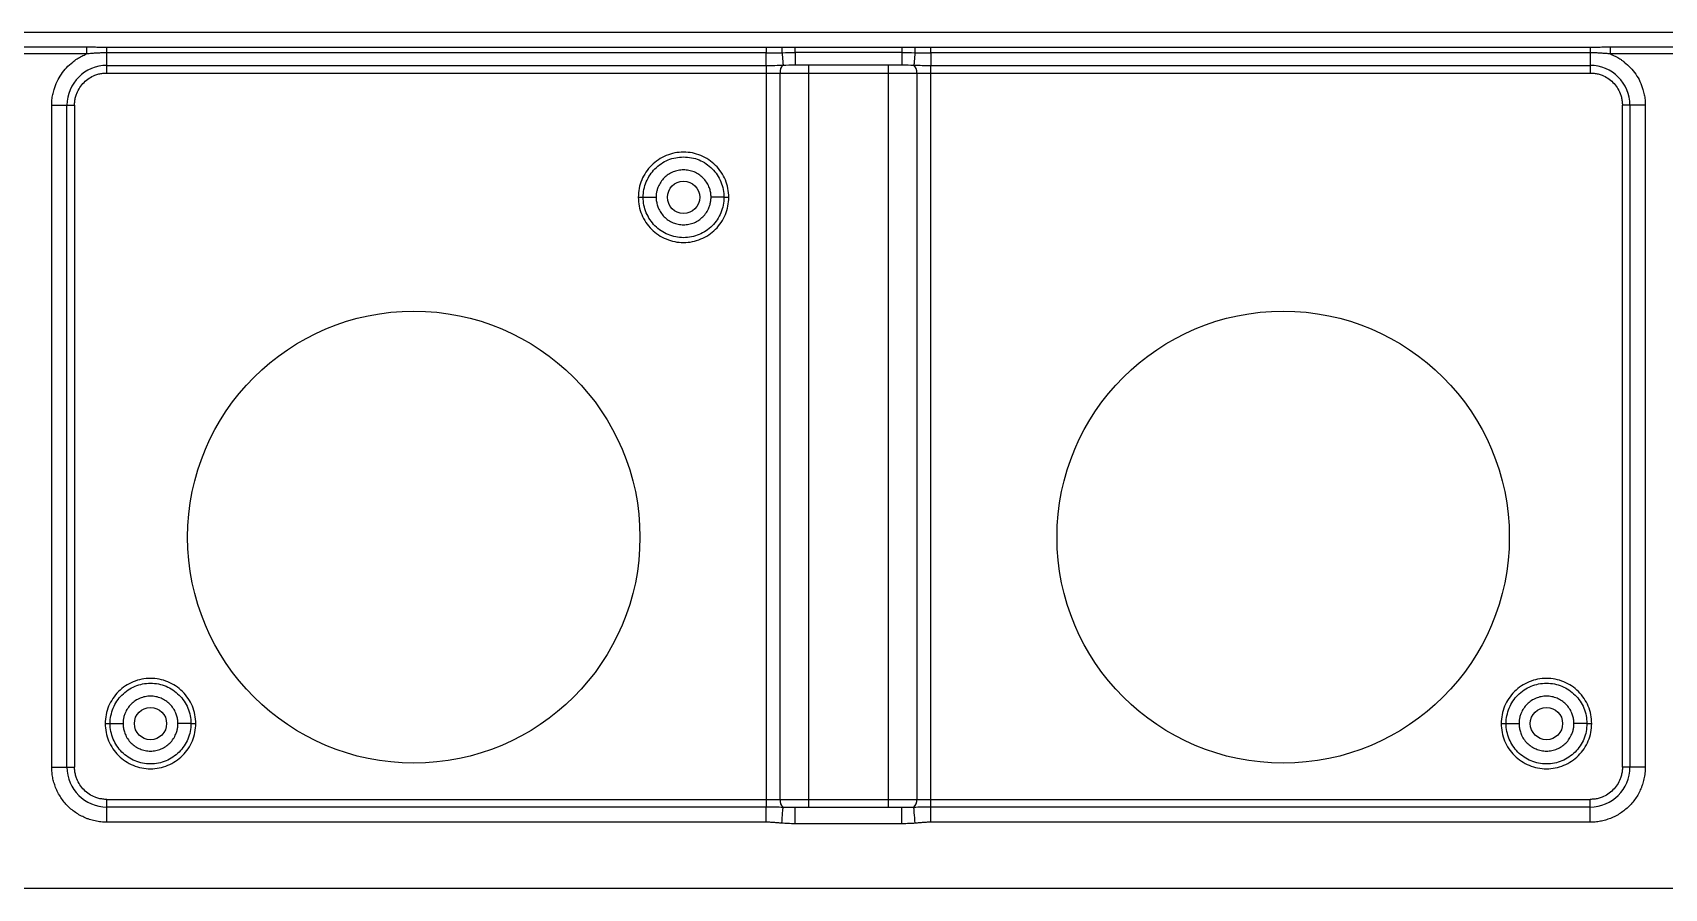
# Model space of a CAD drawing. Header units: millimetres. Extents: x -1 to 1576, y 30 to 633.
# Drawn here: x 148.1 to 249.1, y 30.4 to 83.4 of the extents above; entities that cross this region are included whole.
import ezdxf

# ---------------------------------------------------------------- set-up
doc = ezdxf.new("R2010")
doc.units = ezdxf.units.MM

msp = doc.modelspace()

# ---------------------------------------------------------------- linework, layer by layer
at = {"color": 7, "linetype": 'Continuous', "lineweight": 25}
for p, q in [((834.45, 83.41), (33.91, 83.41)), ((138.1, 82.53), (151.4, 82.53)), ((151.4, 82.09), (138.1, 82.09)), ((152.66, 82.52), (193.47, 82.52)), ((193.47, 82.16), (152.66, 82.16)), ((152.66, 80.91), (152.66, 82.16)), ((195.26, 82.51), (201.88, 82.51)), ((201.88, 82.18), (195.26, 82.18)), ((203.67, 82.52), (244.48, 82.52)), ((244.48, 82.16), (203.67, 82.16)), ((244.48, 82.16), (244.48, 80.91)), ((245.74, 82.53), (259.04, 82.53)), ((259.04, 82.09), (245.74, 82.09)), ((152.66, 81.38), (193.47, 81.38)), ((152.66, 80.91), (244.48, 80.91)), ((193.47, 81.38), (193.47, 35.44)), ((194.35, 35.91), (194.35, 80.91)), ((195.21, 81.41), (195.26, 81.42)), ((195.26, 81.41), (201.88, 81.41)), ((196.09, 81.41), (196.09, 35.41)), ((201.05, 35.41), (201.05, 81.41)), ((201.88, 81.42), (201.93, 81.41)), ((202.8, 80.91), (202.8, 35.91)), ((203.67, 81.38), (244.48, 81.38)), ((203.67, 35.44), (203.67, 81.38)), ((149.25, 37.91), (149.25, 78.91)), ((149.25, 78.91), (150.66, 78.91)), ((150.19, 37.91), (150.19, 78.91)), ((150.66, 78.91), (150.66, 37.91)), ((247.9, 78.91), (246.48, 78.91)), ((246.48, 37.91), (246.48, 78.91)), ((246.95, 78.91), (246.95, 37.91)), ((247.9, 78.91), (247.9, 37.91)), ((149.25, 37.91), (150.66, 37.91)), ((247.9, 37.91), (246.48, 37.91)), ((152.66, 34.5), (152.66, 35.91)), ((152.66, 35.91), (244.48, 35.91)), ((193.47, 35.44), (152.66, 35.44)), ((201.88, 35.41), (195.26, 35.41)), ((201.93, 35.41), (201.88, 35.41)), ((244.48, 35.44), (203.67, 35.44)), ((244.48, 34.5), (244.48, 35.91)), ((193.47, 34.5), (152.66, 34.5)), ((201.88, 34.41), (195.26, 34.41)), ((244.48, 34.5), (203.67, 34.5)), ((1518.3, 30.4), (36.91, 30.4))]:
    msp.add_line(p, q, dxfattribs=at)
at = {"color": 141}
for centre in [(188.36, 73.21), (155.36, 40.61), (241.78, 40.61)]:
    msp.add_circle(centre, 1, dxfattribs=at)
at = {"color": 7, "linetype": 'Continuous', "lineweight": 25}
for centre in [(171.66, 52.16), (225.48, 52.16)]:
    msp.add_circle(centre, 14, dxfattribs=at)
for centre, radius, start, end in [((152.66, 78.91), 2.47, 90, 180), ((194.9, 80.99), 0.562, 132.435, 187.8232), ((202.24, 80.99), 0.562, 352.1767, 47.5651), ((244.48, 78.91), 2.47, 0, 90), ((152.66, 37.91), 2.47, 180, 270), ((244.48, 37.91), 2.47, 270, 360), ((194.9, 35.84), 0.562, 172.1767, 227.5651), ((202.24, 35.84), 0.562, 312.435, 7.8232)]:
    msp.add_arc(centre, radius, start, end, dxfattribs=at)
for points, knots in [([(149.25, 78.91), (149.25, 78.97), (149.25, 79.08), (149.26, 79.24), (149.28, 79.41), (149.31, 79.57), (149.35, 79.73), (149.42, 80.01), (149.57, 80.39), (149.83, 80.84), (150.15, 81.25), (150.49, 81.56), (150.81, 81.79), (151.1, 81.96), (151.3, 82.04), (151.4, 82.09)], [0, 0, 0, 0, 0.040883, 0.08158, 0.122187, 0.162802, 0.203521, 0.244441, 0.372171, 0.500035, 0.627766, 0.75563, 0.837187, 0.918385, 1, 1, 1, 1]), ([(151.4, 82.53), (151.49, 82.53), (151.7, 82.53), (152.03, 82.52), (152.36, 82.52), (152.57, 82.52), (152.66, 82.52)], [0, 0, 0, 0, 0.200515, 0.50786, 0.778848, 1, 1, 1, 1]), ([(151.4, 82.53), (151.4, 82.49), (151.4, 82.42), (151.4, 82.27), (151.4, 82.18), (151.4, 82.09)], [0, 0, 0, 0, 0.5, 0.5, 1, 1, 1, 1]), ([(152.66, 82.16), (152.56, 82.16), (152.35, 82.16), (152.04, 82.14), (151.72, 82.12), (151.51, 82.1), (151.4, 82.09)], [0, 0, 0, 0, 0.245457, 0.492199, 0.742868, 1, 1, 1, 1]), ([(193.47, 82.52), (193.61, 82.52), (193.94, 82.52), (194.28, 82.52), (194.47, 82.52)], [0, 0, 0, 0, 0.420029, 1, 1, 1, 1]), ([(193.47, 81.38), (193.47, 81.44), (193.47, 81.55), (193.47, 81.82), (193.47, 81.98), (193.47, 82.16)], [0, 0, 0, 0, 0.5, 0.5, 1, 1, 1, 1]), ([(194.46, 82.17), (194.48, 81.98), (194.49, 81.8), (194.51, 81.53), (194.52, 81.44), (194.52, 81.4)], [0, 0, 0, 0, 0.5, 0.5, 1, 1, 1, 1]), ([(194.47, 82.52), (194.59, 82.52), (194.85, 82.51), (195.11, 82.51), (195.26, 82.51)], [0, 0, 0, 0, 0.451518, 1, 1, 1, 1]), ([(195.26, 82.18), (195.26, 81.96), (195.26, 81.77), (195.26, 81.49), (195.26, 81.41), (195.26, 81.41)], [0, 0, 0, 0, 0.5, 0.5, 1, 1, 1, 1]), ([(201.88, 82.51), (202.03, 82.51), (202.29, 82.51), (202.55, 82.52), (202.67, 82.52)], [0, 0, 0, 0, 0.548204, 1, 1, 1, 1]), ([(201.88, 82.18), (201.88, 81.96), (201.88, 81.77), (201.88, 81.49), (201.88, 81.41), (201.88, 81.41)], [0, 0, 0, 0, 0.5, 0.5, 1, 1, 1, 1]), ([(202.68, 82.17), (202.67, 81.98), (202.65, 81.8), (202.63, 81.53), (202.62, 81.44), (202.62, 81.4)], [0, 0, 0, 0, 0.5, 0.5, 1, 1, 1, 1]), ([(202.67, 82.52), (202.87, 82.52), (203.2, 82.52), (203.53, 82.52), (203.67, 82.52)], [0, 0, 0, 0, 0.581022, 1, 1, 1, 1]), ([(203.67, 82.16), (203.67, 81.98), (203.67, 81.82), (203.67, 81.55), (203.67, 81.44), (203.67, 81.38)], [0, 0, 0, 0, 0.5, 0.5, 1, 1, 1, 1]), ([(244.48, 82.52), (244.57, 82.52), (244.78, 82.52), (245.12, 82.52), (245.44, 82.53), (245.66, 82.53), (245.74, 82.53)], [0, 0, 0, 0, 0.221414, 0.492164, 0.7995, 1, 1, 1, 1]), ([(245.74, 82.09), (245.65, 82.1), (245.48, 82.12), (245.23, 82.13), (244.98, 82.15), (244.73, 82.16), (244.56, 82.16), (244.48, 82.16)], [0, 0, 0, 0, 0.206312, 0.408164, 0.606837, 0.80366, 1, 1, 1, 1]), ([(245.74, 82.09), (245.74, 82.18), (245.74, 82.27), (245.74, 82.42), (245.74, 82.49), (245.74, 82.53)], [0, 0, 0, 0, 0.5, 0.5, 1, 1, 1, 1]), ([(245.74, 82.09), (245.79, 82.07), (245.89, 82.02), (246.04, 81.95), (246.19, 81.87), (246.33, 81.79), (246.47, 81.69), (246.69, 81.52), (246.99, 81.25), (247.32, 80.84), (247.58, 80.39), (247.74, 79.96), (247.84, 79.57), (247.89, 79.24), (247.89, 79.02), (247.9, 78.91)], [0, 0, 0, 0, 0.040883, 0.08158, 0.122187, 0.162802, 0.203521, 0.244441, 0.372171, 0.500035, 0.627766, 0.75563, 0.837187, 0.918385, 1, 1, 1, 1]), ([(150.66, 78.91), (150.66, 78.96), (150.66, 79.04), (150.68, 79.16), (150.69, 79.29), (150.72, 79.41), (150.76, 79.53), (150.83, 79.74), (150.98, 80.02), (151.24, 80.34), (151.55, 80.6), (151.87, 80.76), (152.16, 80.86), (152.41, 80.9), (152.58, 80.91), (152.66, 80.91)], [0, 0, 0, 0, 0.040276, 0.080243, 0.120058, 0.159883, 0.199877, 0.240199, 0.370043, 0.500057, 0.629901, 0.759916, 0.840121, 0.919721, 1, 1, 1, 1]), ([(244.48, 80.91), (244.52, 80.91), (244.61, 80.91), (244.73, 80.9), (244.86, 80.88), (244.98, 80.85), (245.1, 80.82), (245.31, 80.74), (245.59, 80.6), (245.9, 80.34), (246.16, 80.02), (246.33, 79.7), (246.42, 79.41), (246.47, 79.16), (246.48, 79), (246.48, 78.91)], [0, 0, 0, 0, 0.0402761, 0.0802426, 0.1200582, 0.159883, 0.1998773, 0.2401994, 0.3700431, 0.5000574, 0.6299012, 0.7599156, 0.8401208, 0.919721, 1, 1, 1, 1]), ([(191.16, 73.21), (191.16, 73.58), (191.09, 73.95), (190.81, 74.62), (190.6, 74.93), (190.08, 75.45), (189.77, 75.66), (189.09, 75.94), (188.73, 76.01), (187.99, 76.01), (187.63, 75.94), (186.95, 75.66), (186.64, 75.45), (186.12, 74.93), (185.91, 74.62), (185.63, 73.95), (185.56, 73.58), (185.56, 73.21)], [0, 0, 0, 0, 0.125, 0.125, 0.25, 0.25, 0.375, 0.375, 0.5, 0.5, 0.625, 0.625, 0.75, 0.75, 0.875, 0.875, 1, 1, 1, 1]), ([(185.86, 73.21), (185.86, 73.54), (185.93, 73.87), (186.18, 74.47), (186.36, 74.75), (186.82, 75.21), (187.1, 75.4), (187.71, 75.65), (188.03, 75.71), (188.69, 75.71), (189.02, 75.65), (189.62, 75.4), (189.9, 75.21), (190.36, 74.75), (190.55, 74.47), (190.8, 73.87), (190.86, 73.54), (190.86, 73.21)], [0, 0, 0, 0, 0.125, 0.125, 0.25, 0.25, 0.375, 0.375, 0.5, 0.5, 0.625, 0.625, 0.75, 0.75, 0.875, 0.875, 1, 1, 1, 1]), ([(190.06, 73.21), (190.06, 73.26), (190.06, 73.35), (190.04, 73.48), (190.02, 73.61), (189.98, 73.74), (189.91, 73.93), (189.78, 74.16), (189.57, 74.42), (189.31, 74.64), (189.02, 74.79), (188.7, 74.89), (188.36, 74.92), (188.03, 74.89), (187.71, 74.79), (187.41, 74.64), (187.15, 74.42), (186.94, 74.16), (186.8, 73.9), (186.71, 73.65), (186.67, 73.44), (186.66, 73.29), (186.66, 73.21)], [0, 0, 0, 0, 0.025179, 0.050131, 0.075011, 0.099977, 0.125185, 0.187588, 0.250097, 0.312505, 0.375015, 0.437474, 0.500034, 0.562494, 0.62505, 0.68745, 0.749957, 0.812365, 0.874868, 0.916675, 0.958143, 1, 1, 1, 1]), ([(185.56, 73.21), (185.56, 72.85), (185.63, 72.48), (185.91, 71.8), (186.12, 71.49), (186.64, 70.97), (186.95, 70.77), (187.63, 70.49), (187.99, 70.41), (188.73, 70.41), (189.09, 70.49), (189.77, 70.77), (190.08, 70.97), (190.6, 71.49), (190.81, 71.8), (191.09, 72.48), (191.16, 72.85), (191.16, 73.21)], [0, 0, 0, 0, 0.125, 0.125, 0.25, 0.25, 0.375, 0.375, 0.5, 0.5, 0.625, 0.625, 0.75, 0.75, 0.875, 0.875, 1, 1, 1, 1]), ([(185.56, 73.21), (185.64, 73.21), (185.72, 73.21), (185.83, 73.21), (185.86, 73.21), (185.86, 73.21)], [0, 0, 0, 0, 0.5, 0.5, 1, 1, 1, 1]), ([(190.86, 73.21), (190.86, 72.89), (190.8, 72.56), (190.55, 71.95), (190.36, 71.68), (189.9, 71.21), (189.62, 71.03), (189.02, 70.78), (188.69, 70.71), (188.03, 70.71), (187.71, 70.78), (187.1, 71.03), (186.82, 71.21), (186.36, 71.68), (186.18, 71.95), (185.93, 72.56), (185.86, 72.89), (185.86, 73.21)], [0, 0, 0, 0, 0.125, 0.125, 0.25, 0.25, 0.375, 0.375, 0.5, 0.5, 0.625, 0.625, 0.75, 0.75, 0.875, 0.875, 1, 1, 1, 1]), ([(185.86, 73.21), (185.86, 73.21), (185.95, 73.21), (186.24, 73.21), (186.45, 73.21), (186.66, 73.21)], [0, 0, 0, 0, 0.5, 0.5, 1, 1, 1, 1]), ([(186.66, 73.21), (186.66, 73.17), (186.66, 73.08), (186.68, 72.95), (186.71, 72.82), (186.74, 72.69), (186.81, 72.5), (186.94, 72.26), (187.15, 72), (187.41, 71.79), (187.71, 71.63), (188.03, 71.53), (188.36, 71.5), (188.69, 71.53), (189.02, 71.63), (189.31, 71.79), (189.57, 72), (189.78, 72.26), (189.92, 72.53), (190.01, 72.77), (190.05, 72.99), (190.06, 73.14), (190.06, 73.21)], [0, 0, 0, 0, 0.025112, 0.050024, 0.074894, 0.099876, 0.125125, 0.187521, 0.250086, 0.312492, 0.374998, 0.437458, 0.500018, 0.562478, 0.625038, 0.687445, 0.749955, 0.812363, 0.874867, 0.916676, 0.958144, 1, 1, 1, 1]), ([(190.86, 73.21), (190.86, 73.21), (190.77, 73.21), (190.48, 73.21), (190.27, 73.21), (190.06, 73.21)], [0, 0, 0, 0, 0.5, 0.5, 1, 1, 1, 1]), ([(190.86, 73.21), (190.86, 73.21), (190.77, 73.21), (190.48, 73.21), (190.27, 73.21), (190.06, 73.21)], [0, 0, 0, 0, 0.5, 0.5, 1, 1, 1, 1]), ([(190.86, 73.21), (190.86, 73.21), (190.89, 73.21), (191, 73.21), (191.08, 73.21), (191.16, 73.21)], [0, 0, 0, 0, 0.5, 0.5, 1, 1, 1, 1]), ([(158.16, 40.61), (158.16, 40.98), (158.09, 41.35), (157.81, 42.02), (157.6, 42.33), (157.08, 42.85), (156.77, 43.06), (156.09, 43.34), (155.73, 43.41), (154.99, 43.41), (154.63, 43.34), (153.95, 43.06), (153.64, 42.85), (153.12, 42.33), (152.91, 42.02), (152.63, 41.35), (152.56, 40.98), (152.56, 40.61)], [0, 0, 0, 0, 0.125, 0.125, 0.25, 0.25, 0.375, 0.375, 0.5, 0.5, 0.625, 0.625, 0.75, 0.75, 0.875, 0.875, 1, 1, 1, 1]), ([(152.86, 40.61), (152.86, 40.94), (152.93, 41.27), (153.18, 41.87), (153.36, 42.15), (153.82, 42.61), (154.1, 42.8), (154.71, 43.05), (155.03, 43.11), (155.69, 43.11), (156.02, 43.05), (156.62, 42.8), (156.9, 42.61), (157.36, 42.15), (157.55, 41.87), (157.8, 41.27), (157.86, 40.94), (157.86, 40.61)], [0, 0, 0, 0, 0.125, 0.125, 0.25, 0.25, 0.375, 0.375, 0.5, 0.5, 0.625, 0.625, 0.75, 0.75, 0.875, 0.875, 1, 1, 1, 1]), ([(244.58, 40.61), (244.58, 40.98), (244.51, 41.35), (244.23, 42.02), (244.02, 42.33), (243.5, 42.85), (243.19, 43.06), (242.51, 43.34), (242.15, 43.41), (241.41, 43.41), (241.05, 43.34), (240.37, 43.06), (240.06, 42.85), (239.54, 42.33), (239.33, 42.02), (239.05, 41.35), (238.98, 40.98), (238.98, 40.61)], [0, 0, 0, 0, 0.125, 0.125, 0.25, 0.25, 0.375, 0.375, 0.5, 0.5, 0.625, 0.625, 0.75, 0.75, 0.875, 0.875, 1, 1, 1, 1]), ([(239.28, 40.61), (239.28, 40.94), (239.35, 41.27), (239.6, 41.87), (239.78, 42.15), (240.24, 42.61), (240.52, 42.8), (241.13, 43.05), (241.45, 43.11), (242.11, 43.11), (242.44, 43.05), (243.04, 42.8), (243.32, 42.61), (243.78, 42.15), (243.97, 41.87), (244.22, 41.27), (244.28, 40.94), (244.28, 40.61)], [0, 0, 0, 0, 0.125, 0.125, 0.25, 0.25, 0.375, 0.375, 0.5, 0.5, 0.625, 0.625, 0.75, 0.75, 0.875, 0.875, 1, 1, 1, 1]), ([(157.06, 40.61), (157.06, 40.66), (157.06, 40.75), (157.04, 40.88), (157.02, 41.01), (156.98, 41.14), (156.91, 41.33), (156.78, 41.56), (156.57, 41.82), (156.31, 42.04), (156.02, 42.19), (155.7, 42.29), (155.36, 42.32), (155.03, 42.29), (154.71, 42.19), (154.41, 42.04), (154.15, 41.82), (153.94, 41.56), (153.8, 41.3), (153.71, 41.05), (153.67, 40.84), (153.66, 40.69), (153.66, 40.61)], [0, 0, 0, 0, 0.025179, 0.050131, 0.075011, 0.099977, 0.125185, 0.187588, 0.250097, 0.312505, 0.375015, 0.437475, 0.500034, 0.562494, 0.625051, 0.68745, 0.749957, 0.812365, 0.874867, 0.916675, 0.958143, 1, 1, 1, 1]), ([(243.48, 40.61), (243.48, 40.66), (243.48, 40.75), (243.46, 40.88), (243.44, 41.01), (243.4, 41.14), (243.33, 41.33), (243.2, 41.56), (242.99, 41.82), (242.73, 42.04), (242.44, 42.19), (242.12, 42.29), (241.78, 42.32), (241.45, 42.29), (241.13, 42.19), (240.83, 42.04), (240.57, 41.82), (240.36, 41.56), (240.22, 41.3), (240.13, 41.05), (240.09, 40.84), (240.08, 40.69), (240.08, 40.61)], [0, 0, 0, 0, 0.025179, 0.050131, 0.075011, 0.099977, 0.125185, 0.187588, 0.250097, 0.312505, 0.375015, 0.437474, 0.500034, 0.562494, 0.62505, 0.68745, 0.749957, 0.812365, 0.874868, 0.916675, 0.958143, 1, 1, 1, 1]), ([(152.56, 40.61), (152.64, 40.61), (152.72, 40.61), (152.83, 40.61), (152.86, 40.61), (152.86, 40.61)], [0, 0, 0, 0, 0.5, 0.5, 1, 1, 1, 1]), ([(152.56, 40.61), (152.56, 40.25), (152.63, 39.88), (152.91, 39.2), (153.12, 38.89), (153.64, 38.37), (153.95, 38.17), (154.63, 37.89), (154.99, 37.81), (155.73, 37.81), (156.09, 37.89), (156.77, 38.17), (157.08, 38.37), (157.6, 38.89), (157.81, 39.2), (158.09, 39.88), (158.16, 40.25), (158.16, 40.61)], [0, 0, 0, 0, 0.125, 0.125, 0.25, 0.25, 0.375, 0.375, 0.5, 0.5, 0.625, 0.625, 0.75, 0.75, 0.875, 0.875, 1, 1, 1, 1]), ([(157.86, 40.61), (157.86, 40.29), (157.8, 39.96), (157.55, 39.35), (157.36, 39.08), (156.9, 38.61), (156.62, 38.43), (156.02, 38.18), (155.69, 38.11), (155.03, 38.11), (154.71, 38.18), (154.1, 38.43), (153.82, 38.61), (153.36, 39.08), (153.18, 39.35), (152.93, 39.96), (152.86, 40.29), (152.86, 40.61)], [0, 0, 0, 0, 0.125, 0.125, 0.25, 0.25, 0.375, 0.375, 0.5, 0.5, 0.625, 0.625, 0.75, 0.75, 0.875, 0.875, 1, 1, 1, 1]), ([(152.86, 40.61), (152.86, 40.61), (152.95, 40.61), (153.24, 40.61), (153.45, 40.61), (153.66, 40.61)], [0, 0, 0, 0, 0.5, 0.5, 1, 1, 1, 1]), ([(153.66, 40.61), (153.66, 40.57), (153.66, 40.48), (153.68, 40.35), (153.71, 40.22), (153.74, 40.09), (153.81, 39.9), (153.94, 39.66), (154.15, 39.4), (154.41, 39.19), (154.71, 39.03), (155.03, 38.93), (155.36, 38.9), (155.69, 38.93), (156.02, 39.03), (156.31, 39.19), (156.57, 39.4), (156.78, 39.66), (156.92, 39.93), (157.01, 40.17), (157.05, 40.39), (157.06, 40.54), (157.06, 40.61)], [0, 0, 0, 0, 0.025112, 0.050024, 0.074894, 0.099876, 0.125125, 0.187521, 0.250086, 0.312493, 0.374998, 0.437458, 0.500018, 0.562478, 0.625038, 0.687445, 0.749955, 0.812363, 0.874867, 0.916676, 0.958144, 1, 1, 1, 1]), ([(157.86, 40.61), (157.86, 40.61), (157.77, 40.61), (157.48, 40.61), (157.27, 40.61), (157.06, 40.61)], [0, 0, 0, 0, 0.5, 0.5, 1, 1, 1, 1]), ([(157.86, 40.61), (157.86, 40.61), (157.77, 40.61), (157.48, 40.61), (157.27, 40.61), (157.06, 40.61)], [0, 0, 0, 0, 0.5, 0.5, 1, 1, 1, 1]), ([(157.86, 40.61), (157.86, 40.61), (157.89, 40.61), (158, 40.61), (158.08, 40.61), (158.16, 40.61)], [0, 0, 0, 0, 0.5, 0.5, 1, 1, 1, 1]), ([(238.98, 40.61), (239.06, 40.61), (239.14, 40.61), (239.25, 40.61), (239.28, 40.61), (239.28, 40.61)], [0, 0, 0, 0, 0.5, 0.5, 1, 1, 1, 1]), ([(238.98, 40.61), (238.98, 40.25), (239.05, 39.88), (239.33, 39.2), (239.54, 38.89), (240.06, 38.37), (240.37, 38.17), (241.05, 37.89), (241.41, 37.81), (242.15, 37.81), (242.51, 37.89), (243.19, 38.17), (243.5, 38.37), (244.02, 38.89), (244.23, 39.2), (244.51, 39.88), (244.58, 40.25), (244.58, 40.61)], [0, 0, 0, 0, 0.125, 0.125, 0.25, 0.25, 0.375, 0.375, 0.5, 0.5, 0.625, 0.625, 0.75, 0.75, 0.875, 0.875, 1, 1, 1, 1]), ([(244.28, 40.61), (244.28, 40.29), (244.22, 39.96), (243.97, 39.35), (243.78, 39.08), (243.32, 38.61), (243.04, 38.43), (242.44, 38.18), (242.11, 38.11), (241.45, 38.11), (241.13, 38.18), (240.52, 38.43), (240.24, 38.61), (239.78, 39.08), (239.6, 39.35), (239.35, 39.96), (239.28, 40.29), (239.28, 40.61)], [0, 0, 0, 0, 0.125, 0.125, 0.25, 0.25, 0.375, 0.375, 0.5, 0.5, 0.625, 0.625, 0.75, 0.75, 0.875, 0.875, 1, 1, 1, 1]), ([(239.28, 40.61), (239.28, 40.61), (239.37, 40.61), (239.66, 40.61), (239.87, 40.61), (240.08, 40.61)], [0, 0, 0, 0, 0.5, 0.5, 1, 1, 1, 1]), ([(240.08, 40.61), (240.08, 40.57), (240.08, 40.48), (240.1, 40.35), (240.13, 40.22), (240.16, 40.09), (240.23, 39.9), (240.36, 39.66), (240.57, 39.4), (240.83, 39.19), (241.13, 39.03), (241.45, 38.93), (241.78, 38.9), (242.11, 38.93), (242.44, 39.03), (242.73, 39.19), (242.99, 39.4), (243.2, 39.66), (243.34, 39.93), (243.43, 40.17), (243.47, 40.39), (243.48, 40.54), (243.48, 40.61)], [0, 0, 0, 0, 0.025112, 0.050024, 0.074894, 0.099876, 0.125125, 0.187521, 0.250086, 0.312493, 0.374998, 0.437458, 0.500018, 0.562478, 0.625038, 0.687446, 0.749955, 0.812363, 0.874867, 0.916676, 0.958144, 1, 1, 1, 1]), ([(244.28, 40.61), (244.28, 40.61), (244.19, 40.61), (243.9, 40.61), (243.69, 40.61), (243.48, 40.61)], [0, 0, 0, 0, 0.5, 0.5, 1, 1, 1, 1]), ([(244.28, 40.61), (244.28, 40.61), (244.19, 40.61), (243.9, 40.61), (243.69, 40.61), (243.48, 40.61)], [0, 0, 0, 0, 0.5, 0.5, 1, 1, 1, 1]), ([(244.28, 40.61), (244.28, 40.61), (244.31, 40.61), (244.42, 40.61), (244.5, 40.61), (244.58, 40.61)], [0, 0, 0, 0, 0.5, 0.5, 1, 1, 1, 1]), ([(152.66, 34.5), (152.6, 34.5), (152.48, 34.5), (152.29, 34.52), (152.11, 34.54), (151.93, 34.58), (151.75, 34.62), (151.58, 34.67), (151.24, 34.8), (150.77, 35.04), (150.23, 35.48), (149.79, 36.02), (149.52, 36.54), (149.38, 36.96), (149.3, 37.27), (149.26, 37.59), (149.25, 37.81), (149.25, 37.91)], [0, 0, 0, 0, 0.034552, 0.068858, 0.103016, 0.137128, 0.171294, 0.205615, 0.240191, 0.37006, 0.500029, 0.629897, 0.759866, 0.820152, 0.879909, 0.939678, 1, 1, 1, 1]), ([(152.66, 35.91), (152.62, 35.91), (152.53, 35.92), (152.41, 35.93), (152.29, 35.95), (152.16, 35.97), (152.04, 36.01), (151.84, 36.08), (151.55, 36.23), (151.24, 36.49), (150.98, 36.81), (150.81, 37.13), (150.72, 37.41), (150.67, 37.66), (150.66, 37.83), (150.66, 37.91)], [0, 0, 0, 0, 0.040276, 0.080243, 0.120058, 0.159883, 0.199877, 0.240199, 0.370043, 0.500057, 0.629901, 0.759916, 0.840121, 0.919721, 1, 1, 1, 1]), ([(247.9, 37.91), (247.89, 37.85), (247.89, 37.73), (247.88, 37.54), (247.85, 37.36), (247.82, 37.18), (247.77, 37.01), (247.72, 36.83), (247.6, 36.5), (247.36, 36.02), (246.91, 35.48), (246.37, 35.04), (245.86, 34.77), (245.43, 34.63), (245.12, 34.55), (244.8, 34.51), (244.59, 34.5), (244.48, 34.5)], [0, 0, 0, 0, 0.034552, 0.068858, 0.103016, 0.137128, 0.171294, 0.205615, 0.240191, 0.37006, 0.500029, 0.629897, 0.759866, 0.820152, 0.879909, 0.939678, 1, 1, 1, 1]), ([(246.48, 37.91), (246.48, 37.87), (246.48, 37.79), (246.47, 37.66), (246.45, 37.54), (246.42, 37.42), (246.38, 37.3), (246.31, 37.09), (246.17, 36.81), (245.9, 36.49), (245.59, 36.23), (245.27, 36.06), (244.98, 35.97), (244.73, 35.92), (244.57, 35.92), (244.48, 35.91)], [0, 0, 0, 0, 0.040276, 0.080243, 0.120058, 0.159883, 0.199877, 0.240199, 0.370043, 0.500057, 0.629901, 0.759916, 0.840121, 0.919721, 1, 1, 1, 1]), ([(193.47, 34.5), (193.47, 34.7), (193.47, 34.91), (193.47, 35.24), (193.47, 35.37), (193.47, 35.44)], [0, 0, 0, 0, 0.5, 0.5, 1, 1, 1, 1]), ([(194.44, 34.44), (194.46, 34.67), (194.48, 34.9), (194.51, 35.26), (194.52, 35.38), (194.52, 35.42)], [0, 0, 0, 0, 0.5, 0.5, 1, 1, 1, 1]), ([(195.26, 34.41), (195.26, 34.54), (195.26, 34.67), (195.26, 34.92), (195.26, 35.03), (195.26, 35.21), (195.26, 35.29), (195.26, 35.39), (195.26, 35.41), (195.26, 35.41)], [0, 0, 0, 0, 0.25, 0.25, 0.5, 0.5, 0.75, 0.75, 1, 1, 1, 1]), ([(201.88, 34.41), (201.88, 34.67), (201.88, 34.94), (201.88, 35.31), (201.88, 35.41), (201.88, 35.41)], [0, 0, 0, 0, 0.5, 0.5, 1, 1, 1, 1]), ([(202.7, 34.44), (202.68, 34.67), (202.66, 34.9), (202.63, 35.26), (202.62, 35.38), (202.62, 35.42)], [0, 0, 0, 0, 0.5, 0.5, 1, 1, 1, 1]), ([(203.67, 34.5), (203.67, 34.7), (203.67, 34.91), (203.67, 35.24), (203.67, 35.37), (203.67, 35.44)], [0, 0, 0, 0, 0.5, 0.5, 1, 1, 1, 1]), ([(194.44, 34.44), (194.36, 34.45), (194.19, 34.46), (193.94, 34.48), (193.71, 34.5), (193.55, 34.5), (193.47, 34.5)], [0, 0, 0, 0, 0.26275, 0.514851, 0.767475, 1, 1, 1, 1]), ([(195.26, 34.41), (195.11, 34.41), (194.84, 34.41), (194.56, 34.43), (194.44, 34.44)], [0, 0, 0, 0, 0.5562128, 1, 1, 1, 1]), ([(202.7, 34.44), (202.64, 34.43), (202.52, 34.43), (202.33, 34.42), (202.11, 34.41), (201.96, 34.41), (201.88, 34.41)], [0, 0, 0, 0, 0.207871, 0.443757, 0.707773, 1, 1, 1, 1]), ([(203.67, 34.5), (203.59, 34.5), (203.44, 34.5), (203.2, 34.48), (202.95, 34.46), (202.78, 34.45), (202.7, 34.44)], [0, 0, 0, 0, 0.232371, 0.485289, 0.737412, 1, 1, 1, 1])]:
    msp.add_open_spline(points, degree=3, knots=knots, dxfattribs=at)
for points in [[(152.66, 82.16), (152.66, 82.31), (152.66, 82.45), (152.66, 82.52)], [(193.47, 82.52), (193.47, 82.45), (193.47, 82.31), (193.47, 82.16)], [(193.47, 82.16), (193.8, 82.16), (194.12, 82.17), (194.46, 82.17)], [(194.46, 82.17), (194.46, 82.32), (194.47, 82.45), (194.47, 82.52)], [(194.46, 82.17), (194.73, 82.18), (195, 82.18), (195.26, 82.18)], [(195.26, 82.18), (195.26, 82.32), (195.26, 82.45), (195.26, 82.51)], [(201.88, 82.51), (201.88, 82.45), (201.88, 82.32), (201.88, 82.18)], [(201.88, 82.18), (202.15, 82.18), (202.41, 82.18), (202.68, 82.17)], [(202.67, 82.52), (202.68, 82.45), (202.68, 82.32), (202.68, 82.17)], [(202.68, 82.17), (203.02, 82.17), (203.35, 82.16), (203.67, 82.16)], [(203.67, 82.16), (203.67, 82.31), (203.67, 82.45), (203.67, 82.52)], [(244.48, 82.52), (244.48, 82.45), (244.48, 82.31), (244.48, 82.16)], [(193.47, 81.38), (193.84, 81.38), (194.2, 81.39), (194.52, 81.4)], [(194.52, 81.4), (194.76, 81.41), (195, 81.41), (195.26, 81.41)], [(201.88, 81.41), (202.14, 81.41), (202.38, 81.41), (202.62, 81.4)], [(202.62, 81.4), (202.94, 81.39), (203.31, 81.38), (203.67, 81.38)], [(194.52, 35.42), (194.2, 35.43), (193.84, 35.44), (193.47, 35.44)], [(195.26, 35.41), (195, 35.41), (194.76, 35.41), (194.52, 35.42)], [(202.62, 35.42), (202.38, 35.41), (202.14, 35.41), (201.88, 35.41)], [(203.67, 35.44), (203.31, 35.44), (202.94, 35.43), (202.62, 35.42)]]:
    msp.add_open_spline(points, degree=3, dxfattribs=at)

doc.saveas('drawing.dxf')
